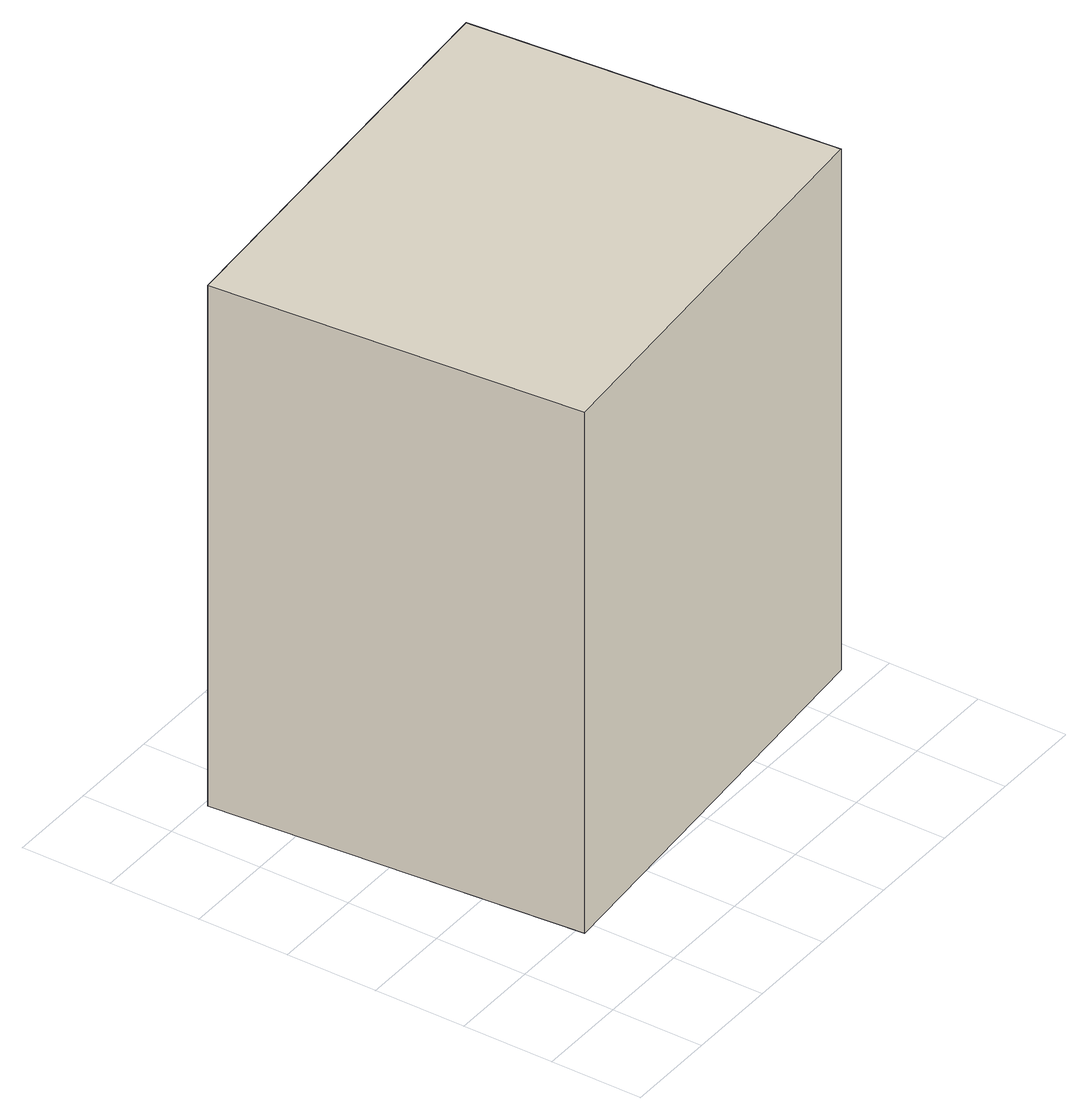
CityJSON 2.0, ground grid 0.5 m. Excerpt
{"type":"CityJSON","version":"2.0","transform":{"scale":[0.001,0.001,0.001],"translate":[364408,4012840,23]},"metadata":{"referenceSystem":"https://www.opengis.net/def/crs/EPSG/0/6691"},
"CityObjects":{
"building1":{"type":"Building","attributes":{"枝番":1,"利根川水系渡良瀬川洪水浸水想定区域（想定最大規模）.規模":"L2","利根川水系渡良瀬川洪水浸水想定区域（想定最大規模）.浸水ランク":"2","利根川水系渡良瀬川洪水浸水想定区域（想定最大規模）.浸水深":1.69,"利根川水系渡良瀬川洪水浸水想定区域（想定最大規模）.継続時間":3.7,"利根川水系利根川洪水浸水想定区域（想定最大規模）.規模":"L2","利根川水系利根川洪水浸水想定区域（想定最大規模）.浸水ランク":"2","利根川水系利根川洪水浸水想定区域（想定最大規模）.浸水深":0.62,"usage":"451","BuildingDetails.prefecture":"10","BuildingDetails.city":"10207","BuildingDetails.surveyYear":2016},"geometry":[{"type":"Solid","lod":"1","boundaries":[[[[0,1,2,3]],[[2,4,5,3]],[[1,6,4,2]],[[0,7,6,1]],[[3,5,7,0]],[[4,6,7,5]]]]}]}
},
"vertices":[
[264,2476,580],[2667,2667,580],[2832,655,580],[430,454,580],[2832,655,3580],[430,454,3580],[2667,2667,3580],[264,2476,3580]
]}
